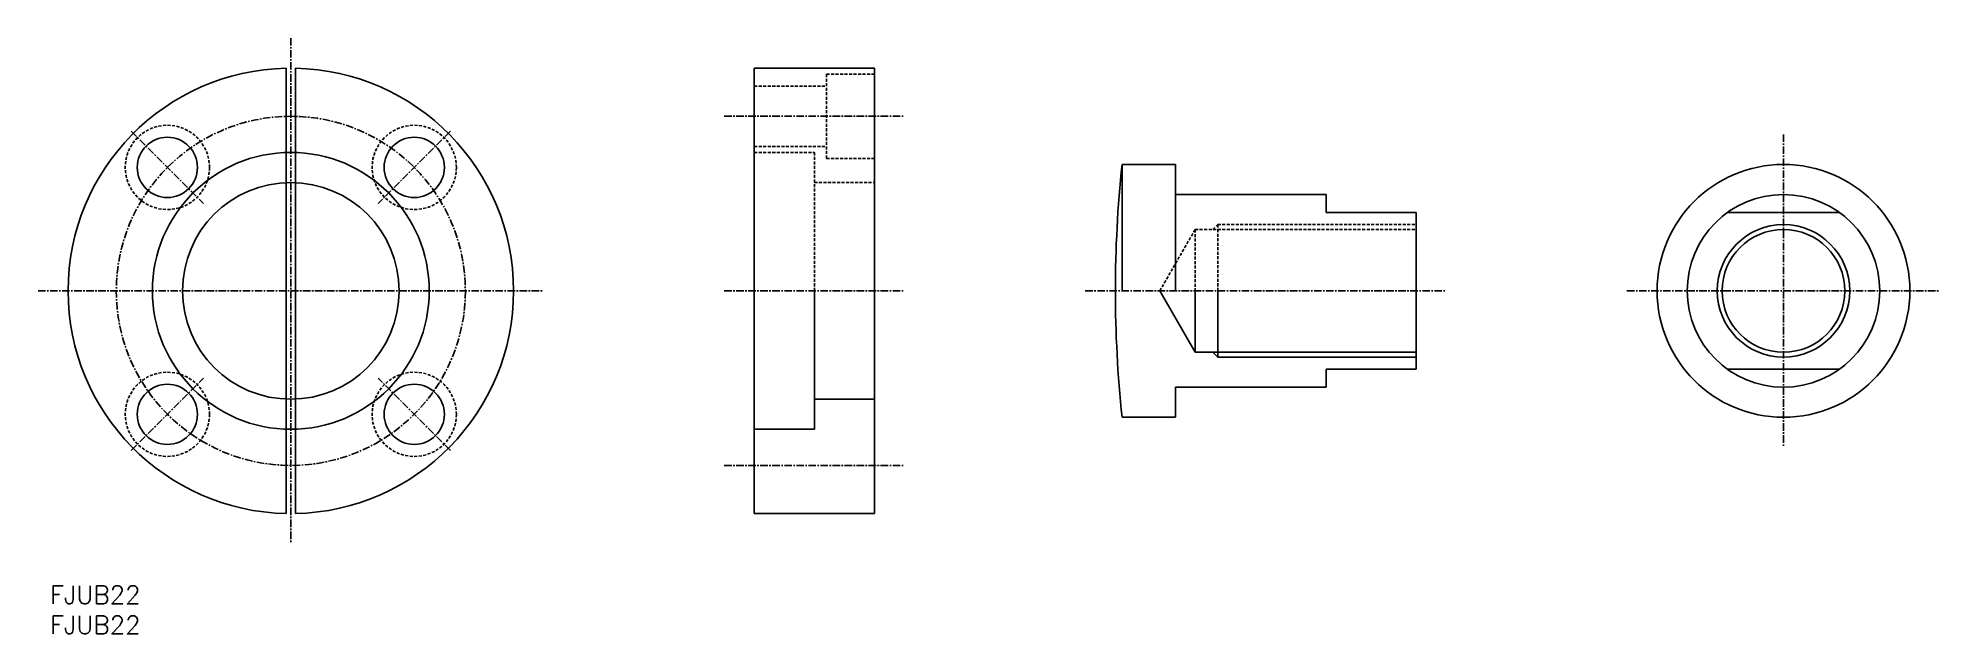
# Model space of a CAD drawing. Extents: x -2 to 314, y 0 to 99.
import ezdxf

# ---------------------------------------------------------------- set-up
doc = ezdxf.new("R2010")
doc.units = 0
doc.linetypes.add('CENTER', pattern=[2, 1.25, -0.25, 0.25, -0.25])
doc.linetypes.add('DASHED', pattern=[0.75, 0.5, -0.25])
doc.layers.get('0').update_dxf_attribs({"linetype": 'CONTINUOUS'})
doc.layers.add('CENTER', color=1, linetype='CENTER')
doc.styles.get("Standard").update_dxf_attribs({"font": 'txt.shx'})

# ---------------------------------------------------------------- blocks, each defined once
blk = doc.blocks.new('*U18')
at = {"color": 7, "linetype": 'CONTINUOUS'}
blk.add_text('FJUB22', height=3, dxfattribs=at).set_placement((0, 0))
blk = doc.blocks.new('*U19')
at = {"color": 7, "linetype": 'CONTINUOUS'}
blk.add_text('FJUB22', height=3, dxfattribs=at).set_placement((0, 5))

msp = doc.modelspace()

# ---------------------------------------------------------------- linework, layer by layer
at = {"color": 7, "linetype": 'CONTINUOUS'}
for p, q in [((39.25, 93.99), (39.25, 20.01)), ((40.75, 93.99), (40.75, 20.01)), ((117, 94), (117, 20)), ((117, 94), (137, 94)), ((137, 94), (137, 20)), ((178.11, 78), (178.11, 57)), ((178.11, 78), (187, 78)), ((187, 57), (187, 78)), ((187, 73), (212, 73)), ((212, 73), (212, 70)), ((212, 70), (227, 70)), ((227, 70), (227, 44)), ((278.67, 70), (297.33, 70)), ((127, 34), (127, 57)), ((184.37, 57), (190.25, 46.81)), ((190.25, 57), (190.25, 46.81)), ((194, 57), (194, 46)), ((190.25, 46.81), (227, 46.81)), ((212, 44), (227, 44)), ((212, 44), (212, 41)), ((278.67, 44), (297.33, 44)), ((137, 39), (127, 39)), ((187, 41), (212, 41)), ((187, 36), (187, 41)), ((178.11, 36), (187, 36)), ((127, 34), (117, 34)), ((137, 20), (117, 20))]:
    msp.add_line(p, q, dxfattribs=at)
at = {"color": 3, "linetype": 'DASHED'}
for p, q in [((129, 93), (129, 79)), ((129, 93), (137, 93)), ((117, 91), (129, 91)), ((117, 81), (129, 81)), ((117, 80), (127, 80)), ((127, 57), (127, 80)), ((129, 79), (137, 79)), ((127, 75), (137, 75)), ((184.37, 57), (190.25, 67.19)), ((190.25, 67.19), (190.25, 57)), ((190.25, 67.19), (227, 67.19)), ((193.19, 67.19), (194, 68)), ((194, 68), (227, 68)), ((194, 68), (194, 57))]:
    msp.add_line(p, q, dxfattribs=at)
at = {"color": 3}
for p, q in [((193.19, 46.81), (194, 46)), ((194, 46), (227, 46))]:
    msp.add_line(p, q, dxfattribs=at)
at = {"color": 3, "linetype": 'DASHED'}
for centre in [(19.49, 77.51), (60.51, 77.51), (19.49, 36.49), (60.51, 36.49)]:
    msp.add_circle(centre, 7, dxfattribs=at)
at = {"color": 7, "linetype": 'CONTINUOUS'}
for centre, radius in [((19.49, 77.51), 5), ((60.51, 77.51), 5), ((40, 57), 23), ((288, 57), 21), ((40, 57), 18), ((288, 57), 16), ((288, 57), 10.19), ((19.49, 36.49), 5), ((60.51, 36.49), 5)]:
    msp.add_circle(centre, radius, dxfattribs=at)
at = {"color": 3, "linetype": 'CONTINUOUS'}
msp.add_circle((288, 57), 11, dxfattribs=at)
at = {"color": 7, "linetype": 'CONTINUOUS'}
for centre, radius, start, end in [((40, 57), 37, 91.1615, 268.8385), ((40, 57), 37, 271.1615, 88.8385), ((377, 57), 200, 173.9728, 186.0272)]:
    msp.add_arc(centre, radius, start, end, dxfattribs=at)
at = {"layer": 'CENTER', "color": 1, "linetype": 'CENTER'}
for p, q in [((40, 99), (40, 15)), ((112, 86), (142, 86)), ((13.48, 83.52), (25.5, 71.5)), ((66.52, 83.52), (54.5, 71.5)), ((288, 83), (288, 31)), ((-2, 57), (82, 57)), ((112, 57), (142, 57)), ((172, 57), (232, 57)), ((262, 57), (314, 57)), ((13.48, 30.48), (25.5, 42.5)), ((66.52, 30.48), (54.5, 42.5)), ((112, 28), (142, 28))]:
    msp.add_line(p, q, dxfattribs=at)
msp.add_circle((40, 57), 29, dxfattribs=at)

# ---------------------------------------------------------------- block references
at = {"color": 7, "linetype": 'CONTINUOUS'}
for name in ['*U19', '*U18']:
    msp.add_blockref(name, (0, 0), dxfattribs=at)

doc.saveas('drawing.dxf')
